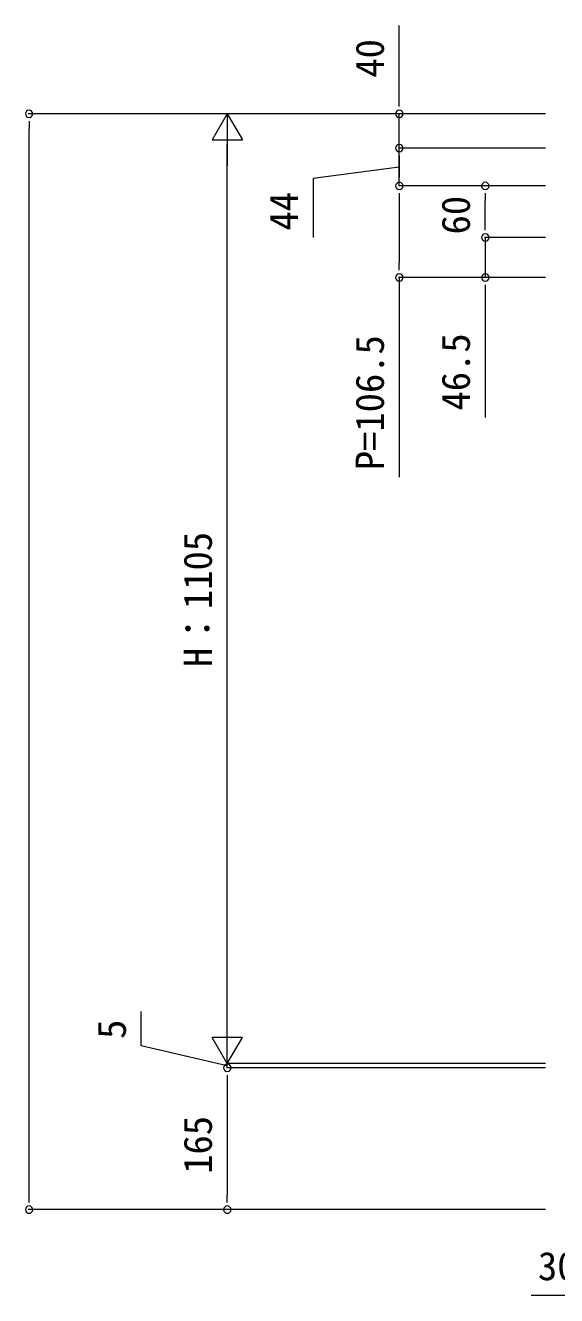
# Model space of a CAD drawing. Units: millimetres, scale not verified. Extents: x -11088 to 11088, y -17895 to 17964.
# Drawn here: x -8419 to -7801, y 3037 to 4515 of the extents above; entities that cross this region are included whole.
import ezdxf
from ezdxf.enums import TextEntityAlignment as Align

# ---------------------------------------------------------------- set-up
doc = ezdxf.new("R2010")
doc.units = ezdxf.units.MM
doc.header["$LTSCALE"] = 18
doc.layers.add('0-4_YKK_12', color=6, linetype='Continuous', lineweight=9)
doc.styles.add('ＭＳ ゴシック', font='')
doc.styles.get('ＭＳ ゴシック').set_extended_font_data('MS Gothic')

msp = doc.modelspace()

# ---------------------------------------------------------------- linework, layer by layer
at = {"layer": '0-4_YKK_12'}
for p, q in [((-7984, 4429.19), (-7984, 4514.99)), ((-7984, 4420.69), (-7984, 4429.19)), ((-7814, 4412.19), (-8415.5, 4412.19)), ((-8184, 4412.19), (-8201.5, 4381.88)), ((-7814, 4412.19), (-8185, 4412.19)), ((-8184, 4412.19), (-8166.5, 4381.88)), ((-8184, 4412.19), (-8184, 4351.57)), ((-7814, 4412.19), (-7985, 4412.19)), ((-7984, 4372.19), (-7984, 4412.19)), ((-7984, 4389.19), (-7984, 4406.19)), ((-8414.5, 4403.69), (-8414.5, 4395.19)), ((-8414.5, 3154.19), (-8414.5, 4395.19)), ((-7984, 4380.69), (-7984, 4389.19)), ((-8201.5, 4381.88), (-8166.5, 4381.88)), ((-8184, 3342.19), (-8184, 4377.19)), ((-7814, 4372.19), (-7985, 4372.19)), ((-7814, 4372.19), (-7985, 4372.19)), ((-7984, 4328.19), (-7984, 4372.19)), ((-7984, 4328.19), (-7984, 4372.19)), ((-7984, 4363.69), (-7984, 4355.19)), ((-7984, 4355.19), (-7984, 4338.19)), ((-7814, 4328.19), (-7985, 4328.19)), ((-7814, 4328.19), (-7985, 4328.19)), ((-7984, 4319.69), (-7984, 4311.19)), ((-7984, 4319.69), (-7984, 4311.19)), ((-7814, 4328.19), (-7885, 4328.19)), ((-7884, 4319.69), (-7884, 4311.19)), ((-7984, 4311.19), (-7984, 4294.19)), ((-7984, 4311.19), (-7984, 4238.69)), ((-7884, 4285.19), (-7884, 4311.19)), ((-7884, 4285.19), (-7884, 4302.19)), ((-7884, 4276.69), (-7884, 4285.19)), ((-7884, 4276.69), (-7884, 4285.19)), ((-7814, 4268.19), (-7885, 4268.19)), ((-7814, 4268.19), (-7885, 4268.19)), ((-7884, 4268.19), (-7884, 4221.69)), ((-7984, 4230.19), (-7984, 4238.69)), ((-7814, 4221.69), (-7985, 4221.69)), ((-7984, 4221.69), (-7984, 3989.49)), ((-7814, 4221.69), (-7885, 4221.69)), ((-7884, 4213.19), (-7884, 4204.69)), ((-7884, 4204.69), (-7884, 4058.89)), ((-8184, 3307.19), (-8184, 3367.82)), ((-8184, 3307.19), (-8201.5, 3337.5)), ((-8166.5, 3337.5), (-8201.5, 3337.5)), ((-8184, 3307.19), (-8166.5, 3337.5)), ((-8184, 3307.19), (-8184, 3324.19)), ((-7814, 3307.19), (-8185, 3307.19)), ((-7814, 3307.19), (-8185, 3307.19)), ((-7814, 3302.19), (-8185, 3302.19)), ((-7814, 3302.19), (-8185, 3302.19)), ((-8184, 3302.19), (-8184, 3307.19)), ((-8184, 3302.19), (-8184, 3307.19)), ((-8184, 3293.69), (-8184, 3285.19)), ((-8184, 3293.69), (-8184, 3285.19)), ((-8184, 3285.19), (-8184, 3268.19)), ((-8184, 3285.19), (-8184, 3154.19)), ((-8414.5, 3145.69), (-8414.5, 3154.19)), ((-8184, 3145.69), (-8184, 3154.19)), ((-7814, 3137.19), (-8415.5, 3137.19)), ((-7814, 3137.19), (-8185, 3137.19)), ((-7745, 3037.19), (-7830.8, 3037.19))]:
    msp.add_line(p, q, dxfattribs=at)
for points in [[(-7984, 4350.19), (-8084, 4337.02), (-8084, 4268.22)], [(-8184, 3304.69), (-8284, 3327.84), (-8284, 3367.84)]]:
    msp.add_lwpolyline(points, dxfattribs=at)
for centre, start, end in [((-8414.5, 4412.19), 90, 270), ((-8414.5, 4412.19), 270, 90), ((-7984, 4412.19), 90, 270), ((-7984, 4412.19), 270, 90), ((-7984, 4372.19), 90, 270), ((-7984, 4372.19), 90, 270), ((-7984, 4372.19), 270, 90), ((-7984, 4372.19), 270, 90), ((-7984, 4328.19), 90, 270), ((-7984, 4328.19), 90, 270), ((-7984, 4328.19), 270, 90), ((-7984, 4328.19), 270, 90), ((-7884, 4328.19), 90, 270), ((-7884, 4328.19), 270, 90), ((-7884, 4268.19), 90, 270), ((-7884, 4268.19), 90, 270), ((-7884, 4268.19), 270, 90), ((-7884, 4268.19), 270, 90), ((-7984, 4221.69), 90, 270), ((-7984, 4221.69), 270, 90), ((-7884, 4221.69), 90, 270), ((-7884, 4221.69), 270, 90), ((-8184, 3302.19), 90, 270), ((-8184, 3302.19), 90, 270), ((-8184, 3302.19), 270, 90), ((-8184, 3302.19), 270, 90), ((-8414.5, 3137.19), 90, 270), ((-8414.5, 3137.19), 270, 90), ((-8184, 3137.19), 90, 270), ((-8184, 3137.19), 270, 90)]:
    msp.add_arc(centre, 4.25, start, end, dxfattribs=at)

# ---------------------------------------------------------------- texts
at = {"layer": '0-4_YKK_12', "style": 'ＭＳ ゴシック'}
for s, p in [('40', (-7992, 4454.19)), ('44', (-8092, 4276.22)), ('60', (-7892, 4271.79)), ('46.5', (-7892, 4066.89)), ('P=106.5', (-7992, 3997.49)), ('H：1105', (-8192, 3768.49)), ('5', (-8292, 3335.84)), ('165', (-8192, 3178.89))]:
    msp.add_text(s, height=32.99, rotation=90, dxfattribs=at).set_placement(p, align=Align.BOTTOM_LEFT)
msp.add_text('30', height=32.99, dxfattribs=at).set_placement((-7822.8, 3045.19), align=Align.BOTTOM_LEFT)

doc.saveas('drawing.dxf')
